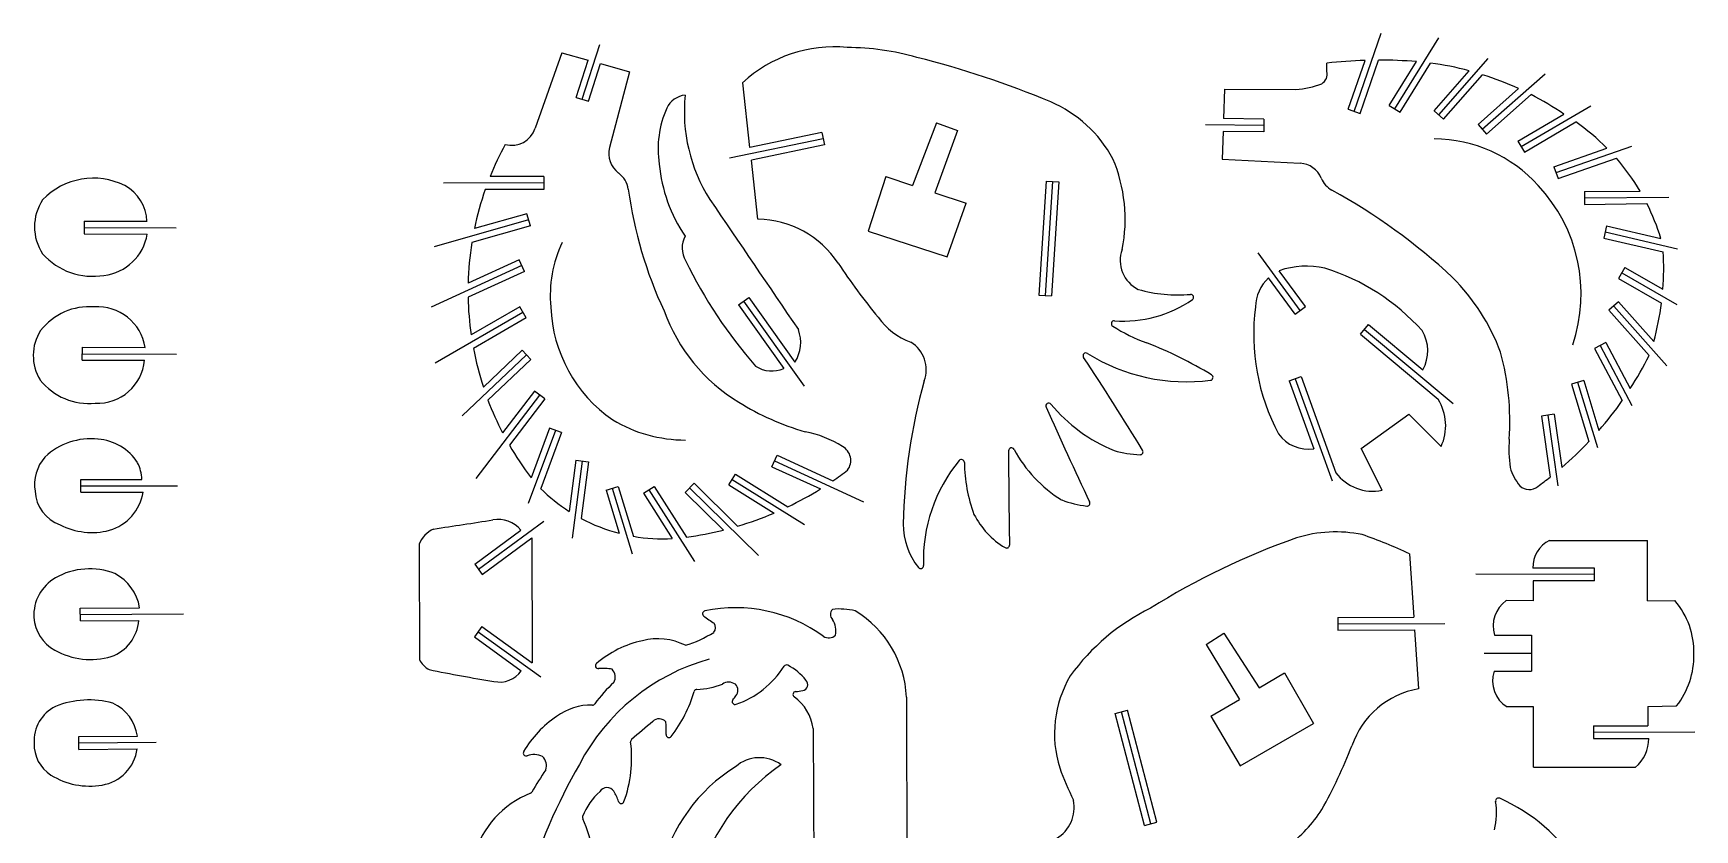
# Model space of a CAD drawing. Extents: x -2175 to 317, y -52 to 884.
# Drawn here: x -1524 to -957, y 415 to 687 of the extents above; entities that cross this region are included whole.
import ezdxf

# ---------------------------------------------------------------- set-up
doc = ezdxf.new("R2010")
doc.units = 0
doc.header["$MEASUREMENT"] = 0
doc.layers.add('1', color=7, linetype='Continuous')
doc.layers.add('TRACE', color=7, linetype='Continuous')

msp = doc.modelspace()

# ---------------------------------------------------------------- linework, layer by layer
at = {"layer": '1', "color": 12, "linetype": 'Continuous'}
for p, q in [((-1073.27, 660.44), (-1064.01, 687.1)), ((-1059.39, 661.3), (-1044.42, 685.56)), ((-1336.34, 664.57), (-1330.36, 683.21)), ((-1338.41, 665.23), (-1334.34, 677.88)), ((-1334.27, 663.9), (-1330.16, 676.72)), ((-1075.32, 661.15), (-1069.53, 677.83)), ((-1071.22, 659.72), (-1064.91, 677.91)), ((-1061.24, 662.44), (-1051.98, 677.44)), ((-1057.55, 660.16), (-1047.19, 676.94)), ((-1046, 660.64), (-1034.04, 674.28)), ((-1044.36, 659.21), (-1027.51, 678.44)), ((-1042.73, 657.78), (-1029.45, 672.94)), ((-1029.54, 654.32), (-1008.13, 673.29)), ((-1338.41, 665.23), (-1334.27, 663.9)), ((-1030.98, 655.95), (-1017.15, 668.2)), ((-1028.1, 652.7), (-1012.92, 666.15)), ((-1103.97, 657.82), (-1117.73, 657.97)), ((-1103.97, 657.82), (-1104.02, 653.48)), ((-1075.32, 661.15), (-1071.22, 659.72)), ((-1061.24, 662.44), (-1057.55, 660.16)), ((-1046, 660.64), (-1042.73, 657.78)), ((-1017.39, 650.29), (-1001.7, 659.51)), ((-1016.29, 648.42), (-992.57, 662.36)), ((-1254.65, 653.26), (-1279.21, 648.15)), ((-1254.65, 653.26), (-1253.76, 649.01)), ((-1103.99, 655.65), (-1123.91, 655.87)), ((-1104.02, 653.48), (-1117.87, 653.63)), ((-1030.98, 655.95), (-1028.1, 652.7)), ((-1015.19, 646.55), (-997.7, 656.82)), ((-1254.2, 651.13), (-1286.17, 644.48)), ((-1253.76, 649.01), (-1278.72, 643.82)), ((-1017.39, 650.29), (-1015.19, 646.55)), ((-1005.11, 641.58), (-987.06, 647.91)), ((-1004.39, 639.54), (-978.61, 648.58)), ((-1005.11, 641.58), (-1003.67, 637.49)), ((-1003.67, 637.49), (-983.84, 644.45)), ((-1349.43, 636.01), (-1383.72, 636)), ((-1349.43, 638.18), (-1367.78, 638.17)), ((-1349.43, 638.18), (-1349.43, 633.84)), ((-1178.26, 636.66), (-1180.69, 597.75)), ((-1176.09, 636.52), (-1178.53, 597.61)), ((-1178.26, 636.66), (-1173.93, 636.39)), ((-1173.93, 636.39), (-1176.36, 597.48)), ((-1349.43, 633.84), (-1369.41, 633.83)), ((-994.72, 633.07), (-975.78, 633.27)), ((-994.72, 633.07), (-994.67, 628.73)), ((-994.7, 630.9), (-965.93, 631.21)), ((-994.67, 628.73), (-973.42, 628.96)), ((-1484.8, 623.75), (-1484.8, 623.75)), ((-1354.65, 623.45), (-1386.86, 614.28)), ((-1355.25, 625.54), (-1373.13, 620.45)), ((-1354.06, 621.36), (-1355.25, 625.54)), ((-1506.14, 623.01), (-1506.15, 618.67)), ((-1506.15, 618.67), (-1484.68, 618.6)), ((-1506.14, 623.01), (-1484.74, 622.94)), ((-1506.14, 620.84), (-1474.82, 620.74)), ((-1484.81, 617.93), (-1484.81, 617.93)), ((-1354.06, 621.36), (-1374, 615.68)), ((-987.16, 621.45), (-988.15, 617.23)), ((-987.65, 619.34), (-963.04, 613.58)), ((-987.16, 621.45), (-968.67, 617.13)), ((-1091.62, 592.56), (-1105.91, 612.17)), ((-988.15, 617.23), (-967.86, 612.48)), ((-1357, 607.84), (-1387.86, 593.67)), ((-1357.9, 609.81), (-1375.28, 601.83)), ((-1356.09, 605.87), (-1357.9, 609.81)), ((-1089.86, 593.84), (-1098.79, 606.09)), ((-980.95, 607.24), (-983.11, 603.47)), ((-980.95, 607.24), (-967.99, 599.79)), ((-1356.09, 605.87), (-1375.3, 597.05)), ((-1093.37, 591.28), (-1102.41, 603.69)), ((-983.11, 603.47), (-968.48, 595.07)), ((-982.03, 605.35), (-963.22, 594.55)), ((-1283.13, 594.43), (-1279.59, 596.95)), ((-1281.36, 595.69), (-1260.72, 566.7)), ((-1279.59, 596.95), (-1263.87, 574.87)), ((-1180.69, 597.75), (-1176.36, 597.48)), ((-983.12, 595.46), (-986.36, 592.58)), ((-983.12, 595.46), (-971.09, 581.91)), ((-1356.58, 591.85), (-1386.49, 574.6)), ((-1357.67, 593.73), (-1374.25, 584.17)), ((-1355.5, 589.97), (-1373.48, 579.6)), ((-1355.5, 589.97), (-1357.67, 593.73)), ((-1283.13, 594.43), (-1267.69, 572.74)), ((-1093.37, 591.28), (-1089.86, 593.84)), ((-986.36, 592.58), (-972.69, 577.17)), ((-984.74, 594.02), (-966.64, 573.62)), ((-1071.12, 584.41), (-1068.33, 587.74)), ((-1071.12, 584.41), (-1044.61, 562.23)), ((-1069.73, 586.07), (-1039.48, 560.76)), ((-1068.33, 587.74), (-1049.86, 572.27)), ((-1506.79, 575.62), (-1506.77, 579.96)), ((-1506.78, 577.79), (-1474.73, 577.66)), ((-1506.77, 579.96), (-1485.39, 579.87)), ((-1356.88, 578.98), (-1370.08, 566.4)), ((-1353.89, 575.83), (-1356.88, 578.98)), ((-987.44, 581.57), (-991.27, 579.54)), ((-991.27, 579.54), (-981.85, 561.77)), ((-989.35, 580.56), (-978.55, 560.16)), ((-987.44, 581.57), (-979.11, 565.86)), ((-1506.79, 575.62), (-1485.59, 575.53)), ((-1355.38, 577.41), (-1377.27, 556.56)), ((-1353.89, 575.83), (-1368.5, 561.92)), ((-1095.34, 568.53), (-1091.25, 570)), ((-1095.34, 568.53), (-1087, 545.31)), ((-1093.3, 569.26), (-1080.76, 534.36)), ((-1091.25, 570), (-1079.47, 537.19)), ((-994.99, 568.68), (-999.14, 567.43)), ((-999.14, 567.43), (-993.2, 547.81)), ((-997.06, 568.05), (-990.31, 545.75)), ((-994.99, 568.68), (-989.8, 551.57)), ((-1350.9, 563.65), (-1372.7, 535.19)), ((-1352.62, 564.97), (-1363.5, 550.76)), ((-1349.17, 562.33), (-1361.22, 546.6)), ((-1349.17, 562.33), (-1352.62, 564.97)), ((-1005.06, 557.11), (-1009.36, 556.5)), ((-1009.36, 556.5), (-1006.38, 535.72)), ((-1007.21, 556.81), (-1003.75, 532.67)), ((-1005.06, 557.11), (-1002.46, 538.96)), ((-1345.48, 551.61), (-1354.78, 526.71)), ((-1347.51, 552.37), (-1353.82, 535.49)), ((-1343.44, 550.85), (-1350.54, 531.85)), ((-1343.44, 550.85), (-1347.51, 552.37)), ((-1338.57, 541.42), (-1340.8, 524)), ((-1336.42, 541.15), (-1339.78, 514.91)), ((-1338.57, 541.42), (-1334.27, 540.87)), ((-1334.27, 540.87), (-1336.73, 521.6)), ((-1271.74, 539.23), (-1269.92, 543.18)), ((-1271.74, 539.23), (-1255.19, 531.64)), ((-1270.83, 541.21), (-1240.48, 527.27)), ((-1269.92, 543.18), (-1250.9, 534.44)), ((-1507.28, 534.92), (-1486.52, 534.9)), ((-1507.28, 530.58), (-1507.28, 534.92)), ((-1507.28, 532.75), (-1474.32, 532.72)), ((-1486.55, 535.6), (-1486.55, 535.6)), ((-1328.25, 531.23), (-1324.1, 532.49)), ((-1324.1, 532.49), (-1318.92, 515.48)), ((-1315.51, 530.2), (-1311.84, 532.53)), ((-1311.84, 532.53), (-1300.86, 515.23)), ((-1301.3, 530.48), (-1298.26, 533.57)), ((-1298.26, 533.57), (-1283.4, 518.95)), ((-1286.44, 533.06), (-1284.14, 536.74)), ((-1286.44, 533.06), (-1270.99, 523.41)), ((-1285.29, 534.9), (-1260.62, 519.49)), ((-1284.14, 536.74), (-1266.24, 525.56)), ((-1507.28, 530.58), (-1486.03, 530.56)), ((-1486.14, 529.97), (-1486.14, 529.97)), ((-1328.25, 531.23), (-1323.77, 516.53)), ((-1326.17, 531.86), (-1319.36, 509.49)), ((-1315.51, 530.2), (-1305.68, 514.72)), ((-1313.68, 531.37), (-1298.11, 506.85)), ((-1301.3, 530.48), (-1288.24, 517.63)), ((-1299.78, 532.03), (-1276.31, 508.94)), ((-1373.04, 505.98), (-1357.27, 517.59)), ((-1371.75, 504.23), (-1349.44, 520.65)), ((-1370.47, 502.49), (-1353.55, 514.94)), ((-1373.04, 505.98), (-1370.47, 502.49)), ((-991.25, 504.61), (-1012.32, 504.65)), ((-991.26, 500.27), (-991.25, 504.61)), ((-991.25, 502.44), (-1031.77, 502.53)), ((-991.26, 500.27), (-1012.26, 500.31)), ((-1507.5, 490.96), (-1487.3, 491.14)), ((-1507.46, 486.62), (-1507.5, 490.96)), ((-1507.48, 488.79), (-1472.29, 489.09)), ((-1487.4, 491.68), (-1487.4, 491.68)), ((-1078.76, 487.84), (-1052.91, 487.89)), ((-1078.76, 487.84), (-1078.75, 483.5)), ((-1507.46, 486.62), (-1487.56, 486.79)), ((-1370.59, 484.72), (-1373.14, 481.2)), ((-1371.87, 482.96), (-1350.51, 467.5)), ((-1370.59, 484.72), (-1353.44, 472.3)), ((-1078.75, 485.67), (-1042.27, 485.74)), ((-1078.75, 483.5), (-1052.61, 483.55)), ((-1025.34, 481.79), (-1012.75, 481.79)), ((-1012.75, 481.79), (-1012.75, 469.46)), ((-1373.14, 481.2), (-1357.16, 469.63)), ((-1028.9, 475.63), (-1012.75, 475.63)), ((-1025.47, 469.46), (-1012.75, 469.46)), ((-1154.68, 455.07), (-1150.48, 456.17)), ((-1144.69, 416.86), (-1154.68, 455.07)), ((-1142.59, 417.41), (-1152.58, 455.62)), ((-1140.49, 417.96), (-1150.48, 456.17)), ((-991.68, 450.84), (-973.11, 450.89)), ((-991.68, 450.84), (-991.67, 446.5)), ((-991.68, 448.67), (-957.12, 448.77)), ((-1507.97, 447.16), (-1488.03, 447.34)), ((-1507.94, 442.82), (-1507.97, 447.16)), ((-1507.95, 444.99), (-1481.61, 445.23)), ((-1507.94, 442.82), (-1488.08, 443)), ((-991.67, 446.5), (-972.83, 446.56)), ((-1144.69, 416.86), (-1140.49, 417.96))]:
    msp.add_line(p, q, dxfattribs=at)
at = {"layer": '1', "color": 3, "linetype": 'Continuous'}
for p, q in [((-1330.16, 676.72), (-1320.22, 673.97)), ((-1279.21, 648.15), (-1281.68, 670.22)), ((-1117.87, 653.63), (-1118.17, 644.13)), ((-1216.15, 632.65), (-1205.53, 629.13)), ((-1052.61, 483.55), (-1051.25, 463.45)), ((-958.05, 481.79), (-958.05, 481.79)), ((-957.43, 475.63), (-957.43, 475.63)), ((-1105.61, 463.84), (-1097.03, 468.87)), ((-957.92, 469.46), (-957.92, 469.46))]:
    msp.add_line(p, q, dxfattribs=at)
for centre, radius, start, end in [((-1319.13, 646.01), 8.22, 165.1414, 233.3787), ((-1092.04, 634.52), 8.22, 22.2857, 86.9754), ((-1503.02, 613.6), 24.05, 63.5517, 135.9816), ((-1499.27, 622.37), 14.54, 2.2606, 61.3878), ((-1328.85, 632.76), 8.22, 7.957, 53.3787), ((-1076.83, 640.75), 8.22, 202.2857, 241.1547), ((-1506.35, 621.07), 16.74, 146.5045, 213.4955), ((-1501.42, 621.32), 16.96, 276.7701, 350.7656), ((-1503.2, 627.11), 22.94, 221.763, 279.4887), ((-1128.95, 597.04), 0.986, 304.5293, 95.1396), ((-1504.51, 572.98), 20.81, 85.1376, 142.3855), ((-1501.49, 577.49), 16.27, 8.4122, 94.4244), ((-1507.89, 577.16), 15.63, 146.9478, 212.2726), ((-1155.02, 588.01), 0.986, 85.9258, 237.7463), ((-1164.67, 577.05), 0.986, 57.9195, 213.7085), ((-1501.63, 576.98), 16.11, 267.2541, 354.8481), ((-1504.5, 581.98), 21.2, 218.4208, 275.6921), ((-1122.33, 569.7), 0.986, 277.4237, 58.5752), ((-1177.36, 559.96), 0.986, 39.4777, 203.928), ((-1058.98, 553.24), 16.95, 335.1472, 32.0213), ((-1088.77, 557.8), 12.61, 215.8291, 278.0955), ((-1503.91, 526.1), 22.66, 83.7538, 133.5348), ((-1502.77, 530.97), 17.7, 33.011, 85.7047), ((-1190.04, 544.66), 0.986, 28.314, 179.9388), ((-1146.17, 544.32), 0.986, 267.3622, 31.2333), ((-1508.94, 533.13), 14.14, 138.3943, 189.3345), ((-1499.8, 534.65), 13.28, 1.0686, 26.6533), ((-1207.08, 540.69), 0.986, 0.5609, 140.2013), ((-1066.88, 546.54), 15.68, 216.5901, 281.5682), ((-1510.11, 531.52), 12.8, 183.0577, 250.5637), ((-1502.27, 533.33), 16.48, 286.6628, 350.3208), ((-1164.29, 526.79), 0.986, 262.6929, 25.4331), ((-1503.5, 540.2), 23.42, 242.3339, 284.7112), ((-1191.72, 512.46), 0.986, 238.7109, 1.1219), ((-1504.28, 480.76), 23.64, 68.6808, 119.6085), ((-1221.01, 505.47), 0.986, 218.1926, 2.2178), ((-1508.64, 488.58), 14.68, 119.8897, 183.0641), ((-1502.87, 488.76), 15.75, 8.6669, 62.8504), ((-1509.83, 488.66), 13.51, 183.6796, 242.2881), ((-1294.39, 489.08), 0.986, 101.8145, 234.14), ((-1228.73, 579.92), 113.07, 234.14, 236.3317), ((-1501.66, 487.82), 14.14, 289.5064, 355.8276), ((-1503.96, 497.85), 24.39, 240.1338, 286.7523), ((-1330.91, 471.32), 0.986, 130.7088, 276.6978), ((-1266.73, 470.62), 0.986, 62.4586, 147.5515), ((-1504.55, 429.22), 30.46, 74.4683, 111.9808), ((-1297.25, 462.3), 0.986, 91.9845, 163.4674), ((-1284.26, 459.11), 0.986, 140.0674, 289.2096), ((-1263.57, 461.53), 0.986, 95.0921, 234.6391), ((-1273.2, 447.95), 15.66, 7.1722, 54.6391), ((-1510.04, 445.68), 13.19, 116.6225, 183.4384), ((-1502.24, 445.49), 14.33, 7.4383, 65.9037), ((-1332.89, 458.91), 0.986, 268.1811, 324.4365), ((-1306.8, 447.84), 0.986, 177.3627, 322.5394), ((-1510.91, 444.44), 12.3, 177.8899, 237.5471), ((-1502.3, 444.81), 14.33, 278.9717, 352.746), ((-1355.48, 441.56), 0.986, 150.1239, 289.5852), ((-1318.91, 445.42), 0.986, 131.4859, 187.1597), ((-1352.83, 434.09), 6.94, 65.0965, 109.5852), ((-1504.33, 455.24), 24.95, 238.1177, 279.8429), ((-1354.38, 428.73), 0.986, 291.4489, 331.0374), ((-1323.08, 425.33), 0.986, 196.8959, 340.1042), ((-1024.01, 425.23), 0.986, 66.1898, 189.6798), ((-1335.32, 419.56), 0.986, 158.3991, 204.7329)]:
    msp.add_arc(centre, radius, start, end, dxfattribs=at)
at = {"layer": 'TRACE', "color": 3, "linetype": 'Continuous'}
for p, q in [((-1343.32, 680.37), (-1352.47, 654.66)), ((-1343.32, 680.37), (-1334.34, 677.88)), ((-1082.54, 674.06), (-1082.51, 676.89)), ((-1320.22, 673.97), (-1327.07, 648.12)), ((-1117.41, 668), (-1117.73, 657.97)), ((-1117.41, 668), (-1093.09, 667.95)), ((-1215.66, 656.58), (-1223.8, 635.18)), ((-1208.46, 653.92), (-1216.15, 632.65)), ((-1215.66, 656.58), (-1208.46, 653.92)), ((-1276.46, 623.62), (-1278.72, 643.82)), ((-1118.17, 644.13), (-1091.6, 642.73)), ((-1323.95, 639.36), (-1324.03, 639.42)), ((-1232.93, 638.2), (-1238.88, 619.53)), ((-1232.93, 638.2), (-1223.8, 635.18)), ((-1211.92, 610.77), (-1205.53, 629.13)), ((-1238.88, 619.53), (-1211.92, 610.77)), ((-1375.27, 596.05), (-1375.27, 596.05)), ((-1374.3, 584.58), (-1374.3, 584.58)), ((-1373.19, 578.1), (-1373.19, 578.1)), ((-1268.83, 572.32), (-1268.83, 572.32)), ((-1049.57, 572.8), (-1049.57, 572.8)), ((-1370.25, 566.91), (-1370.25, 566.91)), ((-1070.79, 545.49), (-1054.59, 557.11)), ((-1054.59, 557.11), (-1043.6, 546.12)), ((-1087.5, 545.25), (-1087.5, 545.25)), ((-1063.73, 531.18), (-1070.79, 545.49)), ((-1079.74, 539.92), (-1079.74, 539.92)), ((-1250.36, 534.82), (-1250.36, 534.82)), ((-1255.96, 531.16), (-1255.96, 531.16)), ((-1271.91, 523.03), (-1271.91, 523.03)), ((-1265.9, 525.73), (-1265.9, 525.73)), ((-1335.57, 521), (-1335.57, 521)), ((-1325.04, 516.87), (-1325.04, 516.87)), ((-1289.07, 517.43), (-1289.07, 517.43)), ((-1282.58, 519.2), (-1282.58, 519.2)), ((-1391.99, 512.76), (-1391.9, 473.49)), ((-1353.55, 514.94), (-1353.44, 472.3)), ((-1306.59, 514.68), (-1306.59, 514.68)), ((-1300.17, 515.32), (-1300.17, 515.32)), ((-1006.66, 514.11), (-973.21, 514.11)), ((-973.21, 493.46), (-973.21, 514.11)), ((-1054.37, 509.46), (-1052.91, 487.89)), ((-1012.26, 500.31), (-1012.26, 493.43)), ((-1012.26, 493.43), (-1021.37, 493.56)), ((-973.21, 493.46), (-963.88, 493.55)), ((-1123.72, 478.58), (-1117.64, 482.42)), ((-1117.64, 482.42), (-1105.61, 463.84)), ((-1025.82, 484.59), (-1025.82, 484.59)), ((-1123.72, 478.58), (-1112.37, 459.87)), ((-1097.03, 468.87), (-1087.08, 451.67)), ((-1225.83, 460.67), (-1225.64, 376.45)), ((-1122.1, 454.16), (-1112.37, 459.87)), ((-1122.1, 454.16), (-1112.09, 437.2)), ((-1012.11, 457.28), (-1021.12, 457.28)), ((-1012.11, 436.71), (-1012.11, 457.28)), ((-973.1, 457.43), (-973.11, 450.89)), ((-973.1, 457.43), (-963.31, 457.64)), ((-1257.67, 449.91), (-1257.26, 373.98)), ((-1112.09, 437.2), (-1087.08, 451.67)), ((-1012.11, 436.71), (-977.3, 436.71))]:
    msp.add_line(p, q, dxfattribs=at)
at = {"layer": 'TRACE', "color": 12, "linetype": 'Continuous'}
for p, q in [((-1367.47, 638.96), (-1367.47, 638.96)), ((-1369.82, 632.65), (-1369.82, 632.65)), ((-1373.01, 621.01), (-1373.01, 621.01)), ((-1374.18, 614.53), (-1374.18, 614.53)), ((-1103.1, 603.01), (-1103.1, 603.01)), ((-1348.35, 562.07), (-1348.35, 562.07))]:
    msp.add_line(p, q, dxfattribs=at)
at = {"layer": 'TRACE', "color": 3, "linetype": 'Continuous'}
for centre, radius, start, end in [((-1250.59, 636.84), 45.62, 84.3027, 132.9672), ((-1246.56, 592.99), 89.24, 74.2309, 89.6809), ((-1302.55, 362.08), 326.8, 67.3454, 75.7847), ((-1086.27, 673.13), 3.84, 302.0589, 13.9921), ((-1064.33, 515.73), 162.18, 91.8374, 96.4366), ((-1064.33, 515.73), 162.18, 85.6342, 90.2039), ((-1061.84, 570.61), 107.33, 74.9915, 82.1566), ((-1094.87, 697.53), 29.63, 273.4345, 291.047), ((-1061.84, 570.61), 107.33, 65.3959, 72.4366), ((-1300.35, 658.06), 8.01, 96.6504, 154.3153), ((-1246.21, 660.24), 55.36, 174.0164, 212.5979), ((-1194.01, 623.43), 43.81, 28.4219, 66.6972), ((-1061.84, 570.61), 107.33, 55.9215, 62.8862), ((-1276.38, 647.67), 34.12, 156.0303, 188.7637), ((-1360.35, 657.09), 8.24, 253.9779, 342.9161), ((-1040.17, 595.3), 74.76, 44.7298, 55.3831), ((-1270.38, 599.13), 104.94, 151.5245, 158.1575), ((-1046.26, 602.94), 48.13, 41.9991, 89.6033), ((-1258.24, 647.15), 52.08, 185.1538, 214.1985), ((-1204.15, 623.66), 52.86, 348.7478, 22.9659), ((-1040.17, 595.3), 74.76, 30.5269, 41.0997), ((-1049.98, 598.15), 54.12, 341.28, 43.1366), ((-1270.38, 599.13), 104.94, 160.6891, 168.2807), ((-1174.76, 654.3), 147.37, 187.957, 204.8493), ((15425.73, 11949.61), 20189.98, 214.099662, 214.252032), ((-1180.68, 452.2), 207.04, 47.0722, 61.1547), ((-1040.17, 595.3), 74.76, 16.9746, 26.7584), ((-1276.76, 590.69), 32.93, 33.0887, 89.4849), ((-1294, 613.86), 8.34, 151.2725, 211.2816), ((-1270.38, 599.13), 104.94, 170.9239, 178.5256), ((-1305.05, 597.68), 42.23, 154.6522, 185.4592), ((-1142.02, 609.57), 10.96, 159.8682, 244.1045), ((-1063.59, 607.16), 95.88, 355.595, 3.1807), ((-1158.06, 678.51), 158.83, 205.7401, 221.3698), ((-1051.86, 740.65), 237.38, 213.7803, 219.328), ((-1089.51, 579.55), 28.11, 77.0271, 109.2678), ((-1105.47, 535.95), 74.41, 41.9113, 72.5845), ((-1092.73, 593.36), 14.15, 133.1419, 178.4678), ((-1091.43, 552.64), 72.78, 20.6116, 44.6635), ((-1270.38, 599.13), 104.94, 181.1367, 188.1985), ((-1152, 630.54), 41.65, 265.9258, 304.5293), ((-1133.39, 646.45), 48.62, 253.987, 275.1396), ((-1063.59, 607.16), 95.88, 344.7337, 352.7549), ((-1298.07, 595.53), 49.05, 182.1906, 235.2996), ((-1251.19, 613.21), 60.97, 199.9837, 238.5285), ((-1216.45, 603.62), 23.28, 215.1556, 250.1653), ((-1034.96, 584.45), 72.52, 172.6385, 207.9875), ((-1274.39, 581.61), 12.49, 327.3399, 20.5628), ((-1122.83, 639.03), 61.31, 237.7463, 249.8672), ((-1061.02, 578.76), 12.91, 329.8543, 32.2474), ((-1270.38, 599.13), 104.94, 190.7286, 198.1732), ((-1230.35, 572.25), 11.22, 340.4607, 57.6264), ((-1130.41, 631.71), 63.52, 237.9195, 277.4237), ((-1193.59, 453.06), 137.67, 58.5752, 68.8577), ((-1111.62, 554.41), 91.47, 356.3669, 15.113), ((-1271.75, 581.88), 10, 236.5649, 293.9436), ((-1888.54, 94.13), 869.19, 31.2333, 33.70848), ((-1082.98, 632.39), 123.35, 327.359, 333.4023), ((-1033.14, 516.07), 193.86, 164.3103, 178.9294), ((-1270.38, 599.13), 104.94, 200.77, 207.4507), ((-1234.83, 639.44), 91.88, 238.3726, 253.8758), ((-1082.98, 632.39), 123.35, 319.0596, 325.0692), ((-1301.11, 596.71), 48.38, 239.0557, 269.9303), ((60.19, 1109.09), 1354.89, 203.92802, 205.43314), ((-1134.43, 595.32), 54.63, 219.4777, 247.8059), ((-1267.82, 513.75), 38.16, 58.0319, 78.7217), ((-1270.38, 599.13), 104.94, 210.0409, 217.3354), ((-1250.32, 541.34), 5.49, 323.6735, 60.516), ((367.78, 543), 1558.8, 179.93879, 181.12187), ((-1148.74, 566.92), 45.93, 208.314, 238.2043), ((-1144.37, 583.56), 40.27, 254.589, 267.3622), ((-978.37, 545.09), 42.11, 175.2011, 188.3769), ((-1082.98, 632.39), 123.35, 310.7536, 316.7067), ((-1167.31, 507.55), 52.75, 140.2013, 182.2178), ((-1153.63, 541.21), 52.47, 180.5609, 200.3534), ((-1004.56, 543.15), 16.03, 195.1545, 220.5407), ((-1316.09, 629.37), 115.15, 304.4776, 307.559), ((-1013.55, 535.98), 4.55, 225.575, 310.0198), ((-1082.98, 632.39), 123.35, 305.914, 308.3912), ((-1308.94, 573.51), 58.88, 225.0376, 237.2343), ((-1316.09, 629.37), 115.15, 295.6489, 301.9273), ((-1159.34, 565.37), 39.88, 250.0691, 262.6929), ((-1365.06, 511.1), 10.14, 39.7626, 100.019), ((-1308.94, 573.51), 58.88, 241.8289, 255.4044), ((-1316.09, 629.37), 115.15, 286.492, 293.054), ((-1177.31, 536.17), 28.73, 207.3708, 238.7109), ((-1383.22, 509.4), 9.39, 114.0012, 159.0079), ((-1761.48, 3015.48), 2525.41, 278.52665, 278.99071), ((-1308.94, 573.51), 58.88, 260.2393, 273.1722), ((-1316.09, 629.37), 115.15, 277.5983, 283.9928), ((-1202.71, 519.86), 24.26, 180.3967, 218.1926), ((-1079.5, 471.68), 45.3, 78.5175, 107.2073), ((-1114.27, 386.24), 137.01, 64.0708, 71.3616), ((-1010.22, 279.77), 249.29, 109.3713, 122.0951), ((-1001.84, 504.8), 10.48, 117.3659, 180.8197), ((-1015.24, 484.93), 10.59, 125.4025, 197.2767), ((-984.42, 476.04), 26.99, 358.4314, 40.4385), ((-1284.14, 440.08), 51.04, 54.0637, 101.8145), ((-1249.36, 488.87), 2.43, 135.4562, 226.9053), ((-1248.74, 468.44), 22.26, 75.8409, 96.0836), ((-1262.13, 458.95), 36.34, 2.7079, 58.7696), ((-1109.66, 424.12), 74.55, 116.2831, 144.0632), ((-1312.1, 514.81), 38.09, 286.6328, 302.6336), ((-1293.19, 484.36), 2.3, 315.1947, 39.3297), ((-1252.33, 484.14), 3.3, 235.7721, 314.5236), ((-1256.95, 483.21), 7.08, 348.4304, 33.2502), ((-1308.34, 445.08), 35.6, 102.2358, 130.7088), ((-1310.63, 459.37), 21.16, 63.5411, 104.3704), ((-1384.73, 477.05), 8, 206.3845, 241.6559), ((-1273.63, 404.38), 71.9, 105.7373, 152.4077), ((-1329.12, 456.11), 14.33, 78.2378, 96.6978), ((-1328.92, 467.49), 3.79, 331.0936, 44.2218), ((-1294.4, 488.22), 31.81, 289.2096, 327.5515), ((-1275.06, 454.63), 19.02, 38.1894, 62.4586), ((-984.86, 474.61), 27.43, 321.7979, 1.4447), ((-1290.32, 949.06), 489.01, 258.4145, 261.0403), ((-1364.43, 474.54), 8.77, 256.5179, 325.995), ((-1293.84, 430.99), 47.02, 132.4838, 144.4365), ((-1298.19, 489.32), 26.05, 271.9845, 291.6425), ((-1286.44, 461.95), 3.81, 53.4848, 124.1283), ((-1286.2, 462.94), 2.9, 319.6972, 45.6288), ((-1261.5, 464.91), 2.03, 277.8979, 47.051), ((-1136.4, 448.13), 38.99, 149.5806, 197.3798), ((-1015.63, 466.1), 10.4, 161.1597, 238.1034), ((-1343.63, 476.06), 47.39, 322.5394, 343.4674), ((-1302.18, 474.11), 22.38, 320.0674, 324.3517), ((-1265.2, 479.83), 17.39, 275.0921, 283.2359), ((-1046.3, 434.63), 29.24, 99.739, 161.25), ((-1325.61, 424.4), 35.44, 123.3782, 150.1239), ((-1333.53, 438.94), 18.99, 88.1811, 127.5661), ((-1310.17, 450.24), 3.02, 39.389, 135.9364), ((-1138.55, 241.46), 273.25, 129.4929, 131.4859), ((-1344.14, 449.56), 36.39, 357.3627, 4.0793), ((-1363.21, 439.86), 43.67, 340.1042, 7.1597), ((-1239.4, 508.69), 177.59, 330.8791, 338.6462), ((-985.39, 446.32), 12.56, 310.1108, 1.0902), ((-1157.87, 335.01), 206.78, 150.2277, 175.6883), ((-1353.12, 437.17), 4.55, 342.6378, 45), ((-1253.58, 387.89), 57.73, 121.9115, 166.1781), ((-1227.63, 377.93), 72.36, 124.5024, 165.8787), ((-1275.94, 427.61), 12.36, 53.6429, 131.3138), ((-1022.22, 494.01), 161.95, 200.8046, 205.0516), ((-1282.51, 388.95), 81.16, 144.735, 151.0374), ((-1342.24, 397.82), 32.23, 111.4489, 164.4157), ((-1315.07, 411.54), 22.77, 132.028, 158.3991), ((-1327.94, 426.94), 2.82, 34.3606, 147.4298), ((-1337.84, 420.85), 14.44, 16.8959, 32.1145), ((-1181.01, 422.99), 12.32, 300.705, 11.4449), ((-1047.44, 421.23), 22.77, 345.109, 9.6798), ((-1048.17, 370.49), 60.81, 32.1502, 66.1898), ((-1375.06, 401.25), 42.77, 353.1702, 24.7329), ((-1123.58, 447.36), 46.65, 306.2175, 327.4592)]:
    msp.add_arc(centre, radius, start, end, dxfattribs=at)

doc.saveas('drawing.dxf')
